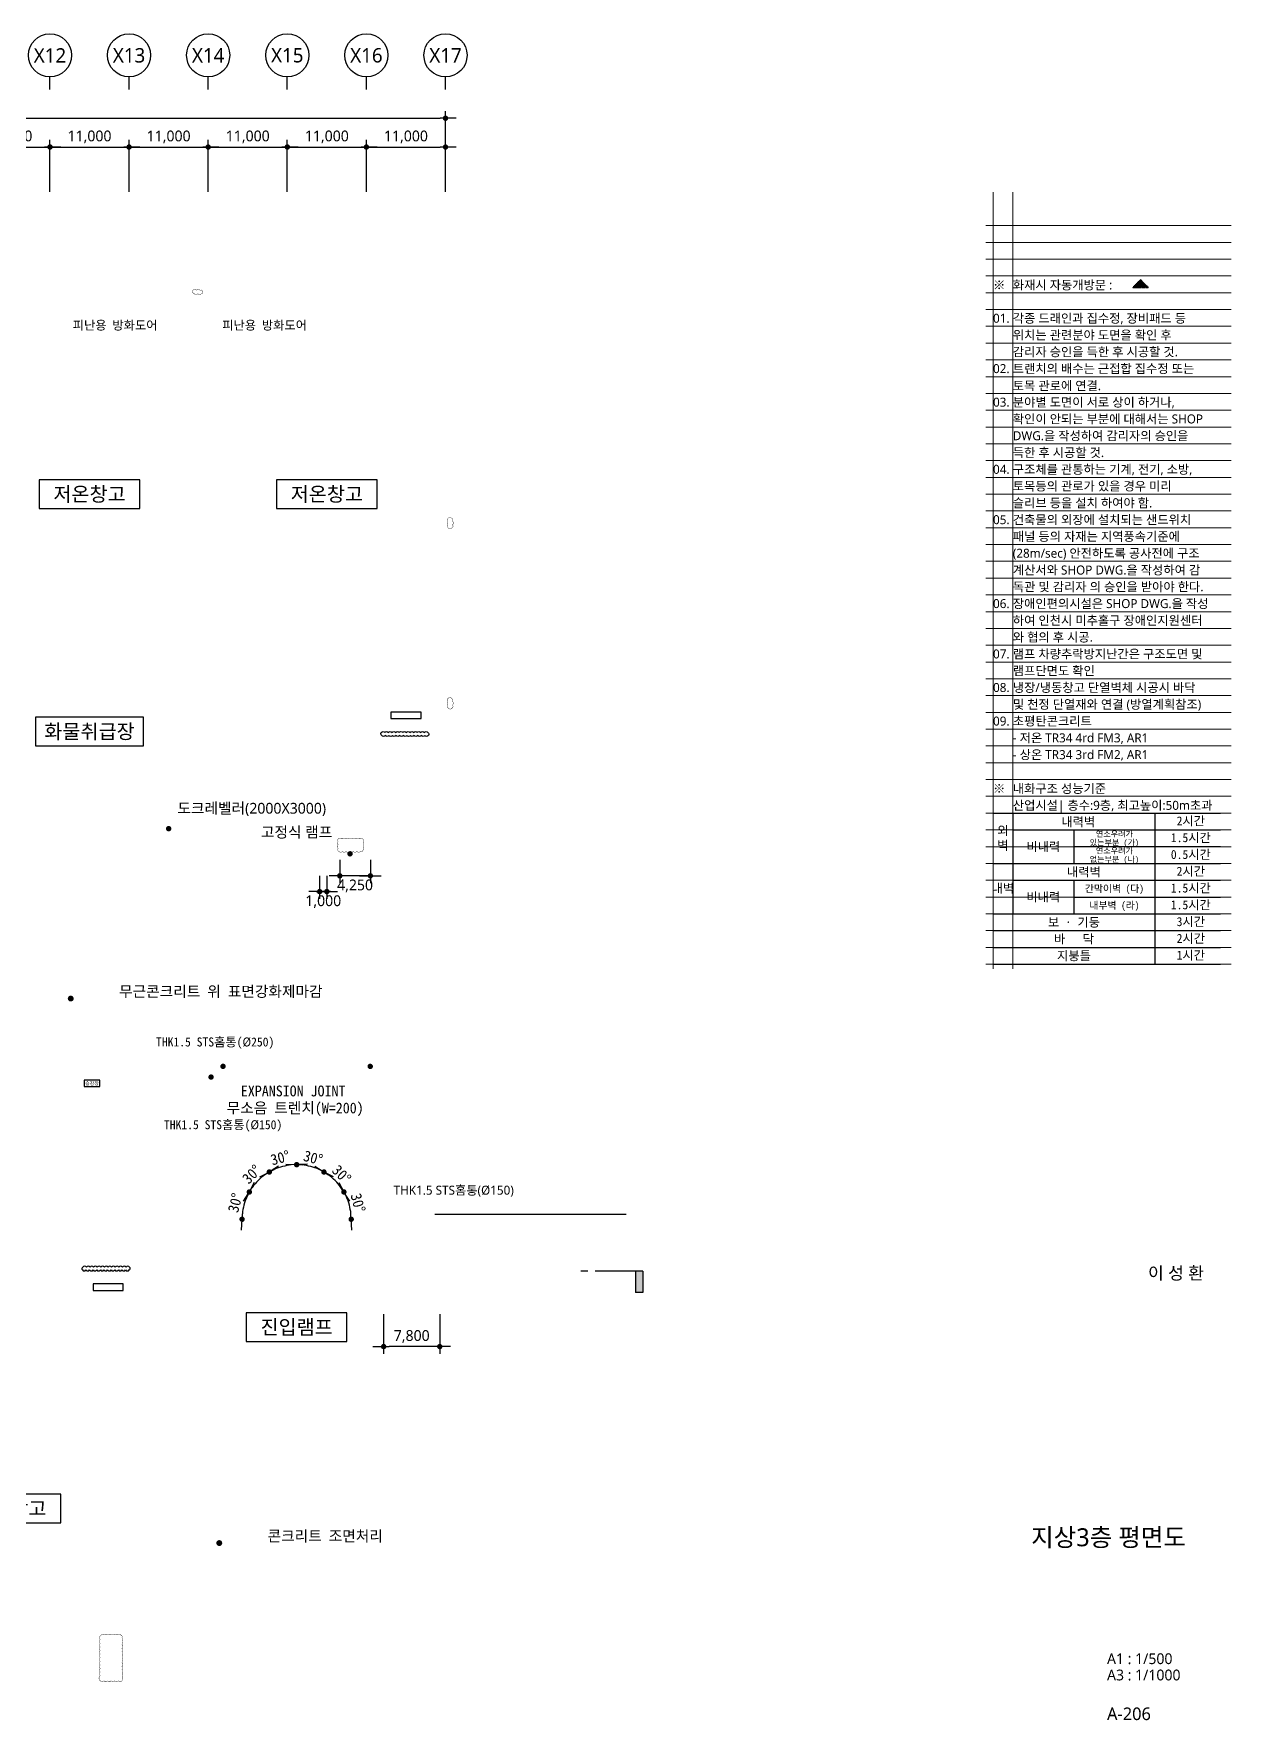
# Model space of a CAD drawing. Header units: millimetres. Extents: x 3546612 to 5615882, y 547008 to 3162891.
# Drawn here: x 4984855 to 5151369, y 2037445 to 2271891 of the extents above; entities that cross this region are included whole.
import ezdxf
from ezdxf.enums import TextEntityAlignment as Align

# ---------------------------------------------------------------- set-up
doc = ezdxf.new("R2010")
doc.units = ezdxf.units.MM
doc.linetypes.add('DASHDOTX2', pattern=[2, 1, -0.5, 0, -0.5])
for name, color, linetype, lineweight in [('A-AXIS-BUBL', 7, 'Continuous', 25), ('A-BORD-TEXT', 3, 'Continuous', 25), ('A-DIMS', 7, 'Continuous', 25), ('A-MKXS-LEAD', 7, 'Continuous', 25), ('A-MKXS-MAK1', 3, 'Continuous', 25), ('A-MKXS-MAK2', 3, 'DASHDOTX2', 25), ('A-MKXS-TEXT1', 3, 'Continuous', 25), ('A-XXXX-TXT2', 3, 'Continuous', 25), ('REV-202205', 20, 'Continuous', 25)]:
    doc.layers.add(name, color=color, linetype=linetype, lineweight=lineweight)
doc.layers.add('A-XXXX-NPLT', color=144, linetype='Continuous', lineweight=15, plot=False)
doc.styles.add('HY울릉도L', font='')
doc.styles.add('XR-평면도$0$맑은 고딕', font='malgun.ttf')
doc.styles.add('돋움', font='')
doc.styles.add('돋움체', font='')
doc.styles.add('맑은 고딕', font='malgun.ttf')
doc.styles.add('맑은고딕', font='malgun.ttf')
doc.styles.get('HY울릉도L').set_extended_font_data('HYwulM')
doc.styles.get('돋움').set_extended_font_data('DotumChe')
doc.styles.get('돋움체').set_extended_font_data('DotumChe')
doc.dimstyles.new('CDIM', dxfattribs={"dimtxt": 3, "dimasz": 1.5, "dimexe": 2, "dimexo": 1, "dimgap": 1, "dimtad": 1, "dimdec": 0, "dimrnd": 0.5, "dimzin": 0, "dimdsep": 32, "dimlunit": 6, "dimtxsty": 'HY울릉도L', "dimblk1": '_CIDOT', "dimblk2": '_CIDOT', "dimsah": 1, "dimcen": 5.5, "dimclrd": 2, "dimclre": 2, "dimclrt": 7, "dimadec": 0, "dimazin": 0, "dimtfac": 1, "dimtdec": 0, "dimtix": 1, "dimtmove": 2, "dimatfit": 1, "dimldrblk": '_CIDOT', "dimfxl": 1, "dimtolj": 1, "dimtzin": 0, "dimlwd": -1, "dimarcsym": 0})

# ---------------------------------------------------------------- blocks, each defined once
blk = doc.blocks.new('_CIDOT')
at = {"color": 0, "linetype": 'ByBlock'}
blk.add_line((2, 0), (-1, 0), dxfattribs=at)
at = {"color": 0, "linetype": 'ByBlock', "const_width": 0.5}
blk.add_lwpolyline([(-0.25, 0, 1), (0.25, 0, 1)], format="xyb", close=True, dxfattribs=at)
blk = doc.blocks.new('*D38')
at = {"layer": 'A-DIMS', "lineweight": -2, "transparency": 16777216}
for p, q in [((236693, 255621), (236693, 262871)), ((247693, 255621), (247693, 262871))]:
    blk.add_line(p, q, dxfattribs=at)
at = {"layer": 'A-DIMS', "transparency": 16777216}
blk.add_line((237443, 261871), (246943, 261871), dxfattribs=at)
at = {"layer": 'A-DIMS', "transparency": 16777216, "xscale": 750, "yscale": 750, "zscale": 750, "rotation": 180}
blk.add_blockref('_CIDOT', (236693, 261871), dxfattribs=at)
at = {"layer": 'A-DIMS', "transparency": 16777216, "xscale": 750, "yscale": 750, "zscale": 750}
blk.add_blockref('_CIDOT', (247693, 261871), dxfattribs=at)
at = {"layer": 'A-DIMS', "color": 3, "transparency": 16777216, "insert": (242193, 263275), "char_height": 1500, "attachment_point": 5, "style": '맑은고딕'}
blk.add_mtext('\\A1;11,000', dxfattribs=at)
blk = doc.blocks.new('*D39')
at = {"layer": 'A-DIMS', "lineweight": -2, "transparency": 16777216}
for p, q in [((247693, 255621), (247693, 262871)), ((258693, 255621), (258693, 262871))]:
    blk.add_line(p, q, dxfattribs=at)
at = {"layer": 'A-DIMS', "transparency": 16777216}
blk.add_line((248443, 261871), (257943, 261871), dxfattribs=at)
at = {"layer": 'A-DIMS', "transparency": 16777216, "xscale": 750, "yscale": 750, "zscale": 750, "rotation": 180}
blk.add_blockref('_CIDOT', (247693, 261871), dxfattribs=at)
at = {"layer": 'A-DIMS', "transparency": 16777216, "xscale": 750, "yscale": 750, "zscale": 750}
blk.add_blockref('_CIDOT', (258693, 261871), dxfattribs=at)
at = {"layer": 'A-DIMS', "color": 3, "transparency": 16777216, "insert": (253193, 263275), "char_height": 1500, "attachment_point": 5, "style": '맑은고딕'}
blk.add_mtext('\\A1;11,000', dxfattribs=at)
blk = doc.blocks.new('*D40')
at = {"layer": 'A-DIMS', "lineweight": -2, "transparency": 16777216}
for p, q in [((258693, 255621), (258693, 262871)), ((269693, 255621), (269693, 262871))]:
    blk.add_line(p, q, dxfattribs=at)
at = {"layer": 'A-DIMS', "transparency": 16777216}
blk.add_line((259443, 261871), (268943, 261871), dxfattribs=at)
at = {"layer": 'A-DIMS', "transparency": 16777216, "xscale": 750, "yscale": 750, "zscale": 750, "rotation": 180}
blk.add_blockref('_CIDOT', (258693, 261871), dxfattribs=at)
at = {"layer": 'A-DIMS', "transparency": 16777216, "xscale": 750, "yscale": 750, "zscale": 750}
blk.add_blockref('_CIDOT', (269693, 261871), dxfattribs=at)
at = {"layer": 'A-DIMS', "color": 3, "transparency": 16777216, "insert": (264193, 263275), "char_height": 1500, "attachment_point": 5, "style": '맑은고딕'}
blk.add_mtext('\\A1;11,000', dxfattribs=at)
blk = doc.blocks.new('*D41')
at = {"layer": 'A-DIMS', "lineweight": -2, "transparency": 16777216}
for p, q in [((269693, 255621), (269693, 262871)), ((280693, 255621), (280693, 262871))]:
    blk.add_line(p, q, dxfattribs=at)
at = {"layer": 'A-DIMS', "transparency": 16777216}
blk.add_line((270443, 261871), (279943, 261871), dxfattribs=at)
at = {"layer": 'A-DIMS', "transparency": 16777216, "xscale": 750, "yscale": 750, "zscale": 750, "rotation": 180}
blk.add_blockref('_CIDOT', (269693, 261871), dxfattribs=at)
at = {"layer": 'A-DIMS', "transparency": 16777216, "xscale": 750, "yscale": 750, "zscale": 750}
blk.add_blockref('_CIDOT', (280693, 261871), dxfattribs=at)
at = {"layer": 'A-DIMS', "color": 3, "transparency": 16777216, "insert": (275193, 263275), "char_height": 1500, "attachment_point": 5, "style": '맑은고딕'}
blk.add_mtext('\\A1;11,000', dxfattribs=at)
blk = doc.blocks.new('*D42')
at = {"layer": 'A-DIMS', "lineweight": -2, "transparency": 16777216}
for p, q in [((280693, 255621), (280693, 262871)), ((291693, 255621), (291693, 262871))]:
    blk.add_line(p, q, dxfattribs=at)
at = {"layer": 'A-DIMS', "transparency": 16777216}
blk.add_line((281443, 261871), (290943, 261871), dxfattribs=at)
at = {"layer": 'A-DIMS', "transparency": 16777216, "xscale": 750, "yscale": 750, "zscale": 750, "rotation": 180}
blk.add_blockref('_CIDOT', (280693, 261871), dxfattribs=at)
at = {"layer": 'A-DIMS', "transparency": 16777216, "xscale": 750, "yscale": 750, "zscale": 750}
blk.add_blockref('_CIDOT', (291693, 261871), dxfattribs=at)
at = {"layer": 'A-DIMS', "color": 3, "transparency": 16777216, "insert": (286193, 263275), "char_height": 1500, "attachment_point": 5, "style": '맑은고딕'}
blk.add_mtext('\\A1;11,000', dxfattribs=at)
blk = doc.blocks.new('*D43')
at = {"layer": 'A-DIMS', "lineweight": -2, "transparency": 16777216}
for p, q in [((126693, 255621), (126693, 266871)), ((302693, 255621), (302693, 266871))]:
    blk.add_line(p, q, dxfattribs=at)
at = {"layer": 'A-DIMS', "transparency": 16777216}
blk.add_line((127443, 265871), (301943, 265871), dxfattribs=at)
at = {"layer": 'A-DIMS', "transparency": 16777216, "xscale": 750, "yscale": 750, "zscale": 750, "rotation": 180}
blk.add_blockref('_CIDOT', (126693, 265871), dxfattribs=at)
at = {"layer": 'A-DIMS', "transparency": 16777216, "xscale": 750, "yscale": 750, "zscale": 750}
blk.add_blockref('_CIDOT', (302693, 265871), dxfattribs=at)
at = {"layer": 'A-DIMS', "color": 3, "transparency": 16777216, "insert": (214693, 267275), "char_height": 1500, "attachment_point": 5, "style": '맑은고딕'}
blk.add_mtext('\\A1;176,000', dxfattribs=at)
blk = doc.blocks.new('*D44')
at = {"layer": 'A-DIMS', "lineweight": -2, "transparency": 16777216}
for p, q in [((291693, 255621), (291693, 262871)), ((302693, 255621), (302693, 262871))]:
    blk.add_line(p, q, dxfattribs=at)
at = {"layer": 'A-DIMS', "transparency": 16777216}
blk.add_line((292443, 261871), (301943, 261871), dxfattribs=at)
at = {"layer": 'A-DIMS', "transparency": 16777216, "xscale": 750, "yscale": 750, "zscale": 750, "rotation": 180}
blk.add_blockref('_CIDOT', (291693, 261871), dxfattribs=at)
at = {"layer": 'A-DIMS', "transparency": 16777216, "xscale": 750, "yscale": 750, "zscale": 750}
blk.add_blockref('_CIDOT', (302693, 261871), dxfattribs=at)
at = {"layer": 'A-DIMS', "color": 3, "transparency": 16777216, "insert": (297193, 263275), "char_height": 1500, "attachment_point": 5, "style": '맑은고딕'}
blk.add_mtext('\\A1;11,000', dxfattribs=at)
blk = doc.blocks.new('글_진입램프')
at = {"layer": 'A-XXXX-TXT2', "color": 0}
blk.add_lwpolyline([(-7000, -2000), (7000, -2000), (7000, 2000), (-7000, 2000)], close=True, dxfattribs=at)
at = {"layer": 'A-XXXX-TXT2', "style": '맑은고딕'}
blk.add_text('진입램프', height=2000, dxfattribs=at).set_placement((0, 0), align=Align.MIDDLE_CENTER)
blk = doc.blocks.new('글_승강장')
at = {"layer": 'A-XXXX-TXT2', "color": 0, "ltscale": 100}
blk.add_lwpolyline([(-1100, 450), (-1100, -450), (1100, -450), (1100, 450)], close=True, dxfattribs=at)
at = {"layer": 'A-XXXX-TXT2', "ltscale": 100, "style": 'XR-평면도$0$맑은 고딕'}
blk.add_text('승강장', height=500, dxfattribs=at).set_placement((0, 0), align=Align.MIDDLE_CENTER)
blk = doc.blocks.new('*D107')
at = {"layer": 'A-DIMS', "lineweight": -2, "transparency": 16777216}
for p, q in [((5024612, 2154840), (5024612, 2151640)), ((5025612, 2154840), (5025612, 2151640))]:
    blk.add_line(p, q, dxfattribs=at)
at = {"layer": 'A-DIMS', "transparency": 16777216}
for p, q in [((5023862, 2152640), (5023112, 2152640)), ((5025612, 2152640), (5024612, 2152640)), ((5026362, 2152640), (5027112, 2152640))]:
    blk.add_line(p, q, dxfattribs=at)
at = {"layer": 'A-DIMS', "transparency": 16777216, "xscale": 750, "yscale": 750, "zscale": 750}
blk.add_blockref('_CIDOT', (5024612, 2152640), dxfattribs=at)
at = {"layer": 'A-DIMS', "transparency": 16777216, "xscale": 750, "yscale": 750, "zscale": 750, "rotation": 180}
blk.add_blockref('_CIDOT', (5025612, 2152640), dxfattribs=at)
at = {"layer": 'A-DIMS', "color": 3, "transparency": 16777216, "insert": (5025112, 2151235), "char_height": 1500, "attachment_point": 5, "style": '맑은고딕'}
blk.add_mtext('\\A1;1,000', dxfattribs=at)
blk = doc.blocks.new('*D111')
at = {"layer": 'A-DIMS', "lineweight": -2, "transparency": 16777216}
for p, q in [((5033512, 2093891), (5033512, 2088391)), ((5041312, 2093891), (5041312, 2088391))]:
    blk.add_line(p, q, dxfattribs=at)
at = {"layer": 'A-DIMS', "transparency": 16777216}
blk.add_line((5040562, 2089391), (5034262, 2089391), dxfattribs=at)
at = {"layer": 'A-DIMS', "transparency": 16777216, "xscale": 750, "yscale": 750, "zscale": 750, "rotation": 180}
blk.add_blockref('_CIDOT', (5033512, 2089391), dxfattribs=at)
at = {"layer": 'A-DIMS', "transparency": 16777216, "xscale": 750, "yscale": 750, "zscale": 750}
blk.add_blockref('_CIDOT', (5041312, 2089391), dxfattribs=at)
at = {"layer": 'A-DIMS', "color": 3, "transparency": 16777216, "insert": (5037412, 2090792), "char_height": 1500, "attachment_point": 5, "style": '맑은고딕'}
blk.add_mtext('\\A1;7,800', dxfattribs=at)
blk = doc.blocks.new('*D121')
at = {"layer": 'A-DIMS', "transparency": 16777216}
blk.add_arc((5021412, 2107091), 7587, 35.666, 54.334, dxfattribs=at)
at = {"layer": 'A-DIMS', "transparency": 16777216, "xscale": 750, "yscale": 750, "zscale": 750}
for p, rotation in [((5025205, 2113662), 147.1669975516751), ((5027983, 2110885), 302.8330024483239)]:
    blk.add_blockref('_CIDOT', p, dxfattribs=dict(at, rotation=rotation))
at = {"layer": 'A-DIMS', "color": 3, "transparency": 16777216, "insert": (5027661, 2113341), "char_height": 1500, "attachment_point": 5, "rotation": 315, "style": '돋움'}
blk.add_mtext('\\A1;30°', dxfattribs=at)
blk = doc.blocks.new('*D122')
at = {"layer": 'A-DIMS', "transparency": 16777216}
blk.add_arc((5021412, 2107091), 7587, 5.666, 24.334, dxfattribs=at)
at = {"layer": 'A-DIMS', "transparency": 16777216, "xscale": 750, "yscale": 750, "zscale": 750}
for p, rotation in [((5027983, 2110885), 117.1669978841367), ((5028999, 2107091), 272.8330021158632)]:
    blk.add_blockref('_CIDOT', p, dxfattribs=dict(at, rotation=rotation))
at = {"layer": 'A-DIMS', "color": 3, "transparency": 16777216, "insert": (5029949, 2109379), "char_height": 1500, "attachment_point": 5, "rotation": 285, "style": '돋움'}
blk.add_mtext('\\A1;30°', dxfattribs=at)
blk = doc.blocks.new('*D123')
at = {"layer": 'A-DIMS', "transparency": 16777216}
blk.add_arc((5021412, 2107091), 7587, 65.666, 84.334, dxfattribs=at)
at = {"layer": 'A-DIMS', "transparency": 16777216, "xscale": 750, "yscale": 750, "zscale": 750}
for p, rotation in [((5021412, 2114678), 177.1669975516747), ((5025205, 2113662), 332.8330024483278)]:
    blk.add_blockref('_CIDOT', p, dxfattribs=dict(at, rotation=rotation))
at = {"layer": 'A-DIMS', "color": 3, "transparency": 16777216, "insert": (5023699, 2115628), "char_height": 1500, "attachment_point": 5, "rotation": 345, "style": '돋움'}
blk.add_mtext('\\A1;30°', dxfattribs=at)
blk = doc.blocks.new('*D124')
at = {"layer": 'A-DIMS', "transparency": 16777216}
blk.add_arc((5021412, 2107091), 7587, 125.666, 144.334, dxfattribs=at)
at = {"layer": 'A-DIMS', "transparency": 16777216, "xscale": 750, "yscale": 750, "zscale": 750}
for p, rotation in [((5017618, 2113662), 32.8330024483251), ((5014841, 2110885), 237.1669975516749)]:
    blk.add_blockref('_CIDOT', p, dxfattribs=dict(at, rotation=rotation))
at = {"layer": 'A-DIMS', "color": 3, "transparency": 16777216, "insert": (5015162, 2113341), "char_height": 1500, "attachment_point": 5, "rotation": 45, "style": '돋움'}
blk.add_mtext('\\A1;30°', dxfattribs=at)
blk = doc.blocks.new('*D125')
at = {"layer": 'A-DIMS', "transparency": 16777216}
blk.add_arc((5021412, 2107091), 7587, 155.666, 174.334, dxfattribs=at)
at = {"layer": 'A-DIMS', "transparency": 16777216, "xscale": 750, "yscale": 750, "zscale": 750}
for p, rotation in [((5014841, 2110885), 62.83300211586567), ((5013825, 2107091), 267.1669978841344)]:
    blk.add_blockref('_CIDOT', p, dxfattribs=dict(at, rotation=rotation))
at = {"layer": 'A-DIMS', "color": 3, "transparency": 16777216, "insert": (5012875, 2109379), "char_height": 1500, "attachment_point": 5, "rotation": 75, "style": '돋움'}
blk.add_mtext('\\A1;30°', dxfattribs=at)
blk = doc.blocks.new('*D126')
at = {"layer": 'A-DIMS', "transparency": 16777216}
blk.add_arc((5021412, 2107091), 7587, 95.666, 114.334, dxfattribs=at)
at = {"layer": 'A-DIMS', "transparency": 16777216, "xscale": 750, "yscale": 750, "zscale": 750}
for p, rotation in [((5021412, 2114678), 2.833002448324781), ((5017618, 2113662), 207.1669975516729)]:
    blk.add_blockref('_CIDOT', p, dxfattribs=dict(at, rotation=rotation))
at = {"layer": 'A-DIMS', "color": 3, "transparency": 16777216, "insert": (5019124, 2115628), "char_height": 1500, "attachment_point": 5, "rotation": 15, "style": '돋움'}
blk.add_mtext('\\A1;30°', dxfattribs=at)
blk = doc.blocks.new('*D201')
at = {"layer": 'A-DIMS', "lineweight": -2, "transparency": 16777216}
for p, q in [((5027412, 2157032), (5027412, 2153832)), ((5031662, 2157032), (5031662, 2153832))]:
    blk.add_line(p, q, dxfattribs=at)
at = {"layer": 'A-DIMS', "transparency": 16777216}
for p, q in [((5026662, 2154832), (5025912, 2154832)), ((5031662, 2154832), (5027412, 2154832)), ((5032412, 2154832), (5033162, 2154832))]:
    blk.add_line(p, q, dxfattribs=at)
at = {"layer": 'A-DIMS', "transparency": 16777216, "xscale": 750, "yscale": 750, "zscale": 750}
blk.add_blockref('_CIDOT', (5027412, 2154832), dxfattribs=at)
at = {"layer": 'A-DIMS', "transparency": 16777216, "xscale": 750, "yscale": 750, "zscale": 750, "rotation": 180}
blk.add_blockref('_CIDOT', (5031662, 2154832), dxfattribs=at)
at = {"layer": 'A-DIMS', "color": 3, "transparency": 16777216, "insert": (5029537, 2153431), "char_height": 1500, "attachment_point": 5, "style": '맑은고딕'}
blk.add_mtext('\\A1;4,250', dxfattribs=at)
blk = doc.blocks.new('A$C46A32BF9')
at = {"layer": 'A-MKXS-MAK1'}
blk.add_hatch(color=256, dxfattribs=at).paths.add_polyline_path([(329116, 102621), (330116, 102621), (330116, 105621), (329116, 105621)])
for p, q in [((322486, 105621), (321486, 105621)), ((330116, 105621), (323486, 105621)), ((329116, 105621), (329116, 102621)), ((330116, 105621), (330116, 102621)), ((330116, 102621), (329116, 102621))]:
    blk.add_line(p, q, dxfattribs=at)
blk = doc.blocks.new('글_저온창고')
at = {"layer": 'A-XXXX-TXT2', "color": 0}
blk.add_lwpolyline([(-7000, -2000), (7000, -2000), (7000, 2000), (-7000, 2000)], close=True, dxfattribs=at)
at = {"layer": 'A-XXXX-TXT2', "style": '맑은고딕'}
blk.add_text('저온창고', height=2000, dxfattribs=at).set_placement((0, 0), align=Align.MIDDLE_CENTER)
blk = doc.blocks.new('NOTE(220317)')
at = {"layer": 'A-XXXX-NPLT'}
for p, q in [((1010649.8, 179732.7), (1010649.8, 175412.7)), ((1010759.8, 179732.7), (1010759.8, 175412.7)), ((1010609.8, 179546.1), (1011974.8, 179546.1)), ((1010609.8, 179452.7), (1011974.8, 179452.7)), ((1010609.8, 179359.4), (1011974.8, 179359.4)), ((1010609.8, 179266.1), (1011974.8, 179266.1)), ((1010609.8, 179172.7), (1011974.8, 179172.7)), ((1010609.8, 179079.4), (1011974.8, 179079.4)), ((1010609.8, 178986.1), (1011974.8, 178986.1)), ((1010609.8, 178892.7), (1011974.8, 178892.7)), ((1010609.8, 178799.4), (1011974.8, 178799.4)), ((1010609.8, 178706.1), (1011974.8, 178706.1)), ((1010609.8, 178612.7), (1011974.8, 178612.7)), ((1010609.8, 178519.4), (1011974.8, 178519.4)), ((1010609.8, 178426.1), (1011974.8, 178426.1)), ((1010609.8, 178332.7), (1011974.8, 178332.7)), ((1010609.8, 178239.4), (1011974.8, 178239.4)), ((1010609.8, 178146.1), (1011974.8, 178146.1)), ((1010609.8, 178052.7), (1011974.8, 178052.7)), ((1010609.8, 177959.4), (1011974.8, 177959.4)), ((1010609.8, 177866.1), (1011974.8, 177866.1)), ((1010609.8, 177772.7), (1011974.8, 177772.7)), ((1010609.8, 177679.4), (1011974.8, 177679.4)), ((1010609.8, 177586.1), (1011974.8, 177586.1)), ((1010609.8, 177492.7), (1011974.8, 177492.7)), ((1010609.8, 177399.4), (1011974.8, 177399.4)), ((1010609.8, 177306.1), (1011974.8, 177306.1)), ((1010609.8, 177212.7), (1011974.8, 177212.7)), ((1010609.8, 177119.4), (1011974.8, 177119.4)), ((1010609.8, 177026.1), (1011974.8, 177026.1)), ((1010609.8, 176932.7), (1011974.8, 176932.7)), ((1010609.8, 176839.4), (1011974.8, 176839.4)), ((1010609.8, 176746.1), (1011974.8, 176746.1)), ((1010609.8, 176652.7), (1011974.8, 176652.7)), ((1010609.8, 176559.4), (1011974.8, 176559.4)), ((1010609.8, 176466.1), (1011974.8, 176466.1)), ((1010609.8, 176372.7), (1011974.8, 176372.7)), ((1010609.8, 176279.4), (1011974.8, 176279.4)), ((1010609.8, 176186.1), (1011974.8, 176186.1)), ((1010609.8, 176092.7), (1011974.8, 176092.7)), ((1010609.8, 175999.4), (1011974.8, 175999.4)), ((1010609.8, 175906.1), (1011974.8, 175906.1)), ((1010609.8, 175812.7), (1011974.8, 175812.7)), ((1010609.8, 175719.4), (1011974.8, 175719.4)), ((1010609.8, 175626.1), (1011974.8, 175626.1)), ((1010609.8, 175532.7), (1011974.8, 175532.7)), ((1010609.8, 175439.4), (1011974.8, 175439.4))]:
    blk.add_line(p, q, dxfattribs=at)
blk = doc.blocks.new('NOTE_평면도')
h = blk.add_hatch(color=240)
h.dxf.hatch_style = 1
h.paths.add_polyline_path([(8008.9, 4986.8), (7986.9, 5008.8), (7964.9, 4986.8)])
for points in [[(7576.5, 3525.6), (8209, 3525.6)], [(7631.5, 3525.6), (7631.5, 3245.6)], [(8026.5, 3525.6), (8026.5, 3105.6)], [(7631.5, 3478.9), (8209, 3478.9)], [(7801.5, 3478.9), (7801.5, 3385.6)], [(7801.5, 3432.3), (8209, 3432.3)], [(7576.5, 3385.6), (8209, 3385.6)], [(7631.5, 3338.9), (8209, 3338.9)], [(7801.5, 3338.9), (7801.5, 3245.6)], [(7801.5, 3292.3), (8209, 3292.3)], [(7576.5, 3245.6), (8209, 3245.6)], [(7576.5, 3198.9), (8209, 3198.9)], [(7576.5, 3152.3), (8209, 3152.3)], [(7576.5, 3105.6), (8209, 3105.6)]]:
    blk.add_lwpolyline(points)
at = {"layer": 'A-MKXS-MAK2', "color": 240}
blk.add_lwpolyline([(8008.9, 4986.8), (7986.9, 5008.8), (7964.9, 4986.8)], close=True, dxfattribs=at)
at = {"layer": 'A-XXXX-TXT2', "style": '맑은 고딕'}
for s, p in [('※', (7576.5, 4993.9)), ('화재시 자동개방문 : ', (7631.5, 4993.9)), ('01.', (7576.5, 4901.4)), ('각종 드래인과 집수정, 장비패드 등', (7631.5, 4901.4)), ('위치는 관련분야 도면을 확인 후', (7631.5, 4854.8)), ('감리자 승인을 득한 후 시공할 것.', (7631.5, 4808.1)), ('02.', (7576.5, 4761.4)), ('트랜치의 배수는 근접합 집수정 또는', (7631.5, 4761.4)), ('토목 관로에 연결.', (7631.5, 4713.9)), ('03.', (7576.5, 4668.1)), ('분야별 도면이 서로 상이 하거나,', (7631.5, 4668.1)), ('확인이 안되는 부분에 대해서는 SHOP', (7631.5, 4621.4)), ('DWG.을 작성하여 감리자의 승인을', (7631.5, 4574.8)), ('득한 후 시공할 것.', (7631.5, 4528.1)), ('04.', (7576.5, 4481.4)), ('구조체를 관통하는 기계, 전기, 소방,', (7631.5, 4481.4)), ('토목등의 관로가 있을 경우 미리', (7631.5, 4434.8)), ('슬리브 등을 설치 하여야 함.', (7631.5, 4388.1)), ('05.', (7576.5, 4341.4)), ('건축물의 외장에 설치되는 샌드위치', (7631.5, 4341.4)), ('패널 등의 자재는 지역풍속기준에', (7631.5, 4294.8)), ('(28m/sec) 안전하도록 공사전에 구조', (7631.5, 4248.1)), ('계산서와 SHOP DWG.을 작성하여 감', (7631.5, 4201.4)), ('독관 및 감리자 의 승인을 받아야 한다.', (7631.5, 4154.8)), ('06.', (7576.5, 4108.1)), ('장애인편의시설은 SHOP DWG.을 작성', (7631.5, 4108.1)), ('하여 인천시 미추홀구 장애인지원센터', (7631.5, 4061.4)), ('와 협의 후 시공.', (7631.5, 4014.8)), ('07.', (7576.5, 3968.1)), ('램프 차량추락방지난간은 구조도면 및', (7631.5, 3968.1)), ('램프단면도 확인', (7631.5, 3921.4)), ('08.', (7576.5, 3874.8)), ('냉장/냉동창고 단열벽체 시공시 바닥', (7631.5, 3874.8)), ('및 천정 단열재와 연결 (방열계획참조)', (7631.5, 3828.1)), ('09.', (7576.5, 3781.4)), ('초평탄콘크리트', (7631.5, 3781.4)), ('- 저온 TR34 4rd FM3, AR1', (7631.5, 3734.8)), ('- 상온 TR34 3rd FM2, AR1', (7631.5, 3688.1)), ('※', (7576.5, 3593.9)), ('내화구조 성능기준', (7631.5, 3593.9)), ('산업시설| 층수:9층, 최고높이:50m초과', (7631.5, 3547.2))]:
    blk.add_text(s, height=25, dxfattribs=at).set_placement(p, align=Align.MIDDLE_LEFT)
at = {"layer": 'A-XXXX-TXT2', "style": '돋움체'}
for s, height, p in [('내력벽', 25, (7813.7, 3501.4)), ('2시간', 25, (8126.5, 3503.9)), ('연소우려가', 16, (7914, 3467.6)), ('1.5시간', 25, (8126.5, 3457.3)), ('비내력', 25, (7716.5, 3432.3)), ('있는부분 (가)', 16, (7914, 3443.6)), ('연소우려가', 16, (7914, 3420.9)), ('0.5시간', 25, (8126.5, 3410.6)), ('내력벽', 25, (7829, 3362.3)), ('없는부분 (나)', 16, (7914, 3396.9)), ('2시간', 25, (8126.5, 3363.9)), ('1.5시간', 25, (8126.5, 3317.3)), ('비내력', 25, (7716.1, 3292.3)), ('간막이벽 (다)', 20, (7914, 3315.6)), ('1.5시간', 25, (8126.5, 3270.6)), ('보 · 기둥', 25, (7801.5, 3222.3)), ('내부벽 (라)', 20, (7914, 3268.9)), ('3시간', 25, (8126.5, 3223.9)), ('바   닥', 25, (7801.5, 3175.6)), ('2시간', 25, (8126.5, 3177.3)), ('지붕틀', 25, (7801.5, 3128.9)), ('1시간', 25, (8126.5, 3130.6))]:
    blk.add_text(s, height=height, dxfattribs=at).set_placement(p, align=Align.MIDDLE_CENTER)
at = {"layer": 'A-XXXX-TXT2', "char_height": 25, "attachment_point": 5, "style": '맑은 고딕'}
for s, width, insert in [('{\\fDotumChe|b0|i0|c129|p49;외\\P벽}', 24.9, (7604, 3455.1)), ('{\\fDotumChe|b0|i0|c129|p49;내벽}', 25, (7604, 3315.6))]:
    blk.add_mtext_dynamic_manual_height_columns(s, width=width, gutter_width=125, heights=[0], dxfattribs=dict(at, insert=insert))
blk = doc.blocks.new('글_작업장')
at = {"layer": 'A-XXXX-TXT2', "color": 0}
blk.add_lwpolyline([(-7500, -2000), (7500, -2000), (7500, 2000), (-7500, 2000)], close=True, dxfattribs=at)
at = {"layer": 'A-XXXX-TXT2', "style": '맑은고딕'}
blk.add_text('화물취급장', height=2000, dxfattribs=at).set_placement((0, 0), align=Align.MIDDLE_CENTER)
blk = doc.blocks.new('DIM(210222)')
for p, q in [((247693, 269870.6), (247693, 271620.6)), ((258693, 269870.6), (258693, 271620.6)), ((269693, 269870.6), (269693, 271620.6)), ((280693, 269870.6), (280693, 271620.6)), ((291693, 269870.6), (291693, 271620.6)), ((302693, 269870.6), (302693, 271620.6))]:
    blk.add_line(p, q)
at = {"layer": 'A-AXIS-BUBL', "ltscale": 0.2}
for centre in [(247693, 274620.6), (258693, 274620.6), (269693, 274620.6), (280693, 274620.6), (291693, 274620.6), (302693, 274620.6)]:
    blk.add_circle(centre, 3000, dxfattribs=at)
at = {"layer": 'A-XXXX-TXT2', "ltscale": 0.2, "style": '맑은고딕'}
for s, p in [('X12', (247693, 274620.6)), ('X13', (258693, 274620.6)), ('X14', (269693, 274620.6)), ('X15', (280693, 274620.6)), ('X16', (291693, 274620.6)), ('X17', (302693, 274620.6))]:
    blk.add_text(s, height=2000, dxfattribs=at).set_placement(p, align=Align.MIDDLE)
at = {"layer": 'A-DIMS'}
for p1, p2, distance, picture, middle in [((126693, 255120.6), (302693, 255120.6), 10750, '*D43', (214693, 267275.5)), ((236693, 255120.6), (247693, 255120.6), 6750, '*D38', (242193, 263275.5)), ((247693, 255120.6), (258693, 255120.6), 6750, '*D39', (253193, 263275.5)), ((258693, 255120.6), (269693, 255120.6), 6750, '*D40', (264193, 263275.5)), ((269693, 255120.6), (280693, 255120.6), 6750, '*D41', (275193, 263275.5)), ((280693, 255120.6), (291693, 255120.6), 6750, '*D42', (286193, 263275.5)), ((291693, 255120.6), (302693, 255120.6), 6750, '*D44', (297193, 263275.5))]:
    dim = blk.add_aligned_dim(p1=p1, p2=p2, distance=distance, dimstyle='CDIM', override={"dimscale": 500, "dimtxsty": '맑은고딕', "dimclrd": 256, "dimclre": 256, "dimclrt": 3}, dxfattribs=at)
    dim.commit()
    dim.dimension.update_dxf_attribs({"geometry": picture, "text_midpoint": middle})

msp = doc.modelspace()

# ---------------------------------------------------------------- linework, layer by layer
msp.add_line((5040605.9, 2107791.2), (5067241.2, 2107791.2))
at = {"layer": 'A-MKXS-LEAD'}
for points, const_width in [([(5003424.3, 2161391.2, 1), (5003799.3, 2161391.2, 1)], 375), ([(5028649.9, 2157891.2, 1), (5029024.9, 2157891.2, 1)], 375), ([(4989796.1, 2137790.5, 1), (4990210.7, 2137749, 1)], 400), ([(5009323.3, 2126854.5, 1), (5009698.3, 2126854.5, 1)], 375), ([(5011366.1, 2128342, 1), (5010991.1, 2128342, 1)], 375), ([(5031457.6, 2128342, -1), (5031832.6, 2128342, -1)], 375), ([(5010447.1, 2062099.2, 1), (5010861.7, 2062057.7, 1)], 400)]:
    msp.add_lwpolyline(points, format="xyb", close=True, dxfattribs=dict(at, const_width=const_width))
at = {"layer": 'A-XXXX-TXT2', "color": 0, "ltscale": 100}
for points in [[(5034511.8, 2177591.2), (5034511.8, 2176691.2), (5038711.8, 2176691.2), (5038711.8, 2177591.2)], [(4993111.8, 2098091.2), (4993111.8, 2097191.2), (4997311.8, 2097191.2), (4997311.8, 2098091.2)]]:
    msp.add_lwpolyline(points, close=True, dxfattribs=at)
at = {"layer": 'REV-202205', "const_width": 50}
for points in [[(5006987, 2236225.9, -0.52056705), (5007487, 2236225.9, -0.52056705), (5007987, 2236225.9, -0.52056705), (5008348.9, 2236087.7, -0.52056705), (5008169.7, 2235766.8, -0.52056705), (5007669.7, 2235766.8, -0.52056705), (5007169.7, 2235766.8, -0.52056705)], [(5042465.5, 2204529.6, -0.52056705), (5042965.5, 2204529.6, -0.52056705), (5043069.9, 2204134.1, -0.52056705), (5043069.9, 2203634.1, -0.52056705), (5043011.1, 2203192.9, -0.52056705), (5042511.1, 2203192.9, -0.52056705), (5042465.5, 2203647.3, -0.52056705), (5042465.5, 2204147.3, -0.52056705)], [(5042465.5, 2179479, -0.52056705), (5042965.5, 2179479, -0.52056705), (5043069.9, 2179083.5, -0.52056705), (5043069.9, 2178583.5, -0.52056705), (5043011.1, 2178142.4, -0.52056705), (5042511.1, 2178142.4, -0.52056705), (5042465.5, 2178596.7, -0.52056705), (5042465.5, 2179096.7, -0.52056705)], [(5027197.4, 2159955.1, -0.52056705), (5027697.4, 2159955.1, -0.52056705), (5028197.4, 2159955.1, -0.52056705), (5028697.4, 2159955.1, -0.52056705), (5029197.4, 2159955.1, -0.52056705), (5029697.4, 2159955.1, -0.52056705), (5030197.4, 2159955.1, -0.52056705), (5030630.5, 2159888.2, -0.52056705), (5030630.5, 2159388.2, -0.52056705), (5030630.5, 2158888.2, -0.52056705), (5030630.5, 2158388.2, -0.52056705), (5030282.5, 2158236.2, -0.52056705), (5029782.5, 2158236.2, -0.52056705), (5029282.5, 2158236.2, -0.52056705), (5028782.5, 2158236.2, -0.52056705), (5028282.5, 2158236.2, -0.52056705), (5027782.5, 2158236.2, -0.52056705), (5027282.5, 2158236.2, -0.52056705), (5027197.4, 2158651.1, -0.52056705), (5027197.4, 2159151.1, -0.52056705), (5027197.4, 2159651.1, -0.52056705)], [(4994111.8, 2042941.2, 0.52056705), (4994611.8, 2042941.2, 0.52056705), (4995111.8, 2042941.2, 0.52056705), (4995611.8, 2042941.2, 0.52056705), (4996111.8, 2042941.2, 0.52056705), (4996611.8, 2042941.2, 0.52056705), (4997111.8, 2042941.2, 0.52056705), (4997111.8, 2043441.2, 0.52056705), (4997111.8, 2043941.2, 0.52056705), (4997111.8, 2044441.2, 0.52056705), (4997111.8, 2044941.2, 0.52056705), (4997111.8, 2045441.2, 0.52056705), (4997111.8, 2045941.2, 0.52056705), (4997111.8, 2046441.2, 0.52056705), (4997111.8, 2046941.2, 0.52056705), (4997111.8, 2047441.2, 0.52056705), (4997111.8, 2047941.2, 0.52056705), (4997111.8, 2048441.2, 0.52056705), (4997111.8, 2048941.2, 0.52056705), (4996961.8, 2049291.2, 0.52056705), (4996461.8, 2049291.2, 0.52056705), (4995961.8, 2049291.2, 0.52056705), (4995461.8, 2049291.2, 0.52056705), (4994961.8, 2049291.2, 0.52056705), (4994461.8, 2049291.2, 0.52056705), (4994111.8, 2049141.2, 0.52056705), (4994111.8, 2048641.2, 0.52056705), (4994111.8, 2048141.2, 0.52056705), (4994111.8, 2047641.2, 0.52056705), (4994111.8, 2047141.2, 0.52056705), (4994111.8, 2046641.2, 0.52056705), (4994111.8, 2046141.2, 0.52056705), (4994111.8, 2045641.2, 0.52056705), (4994111.8, 2045141.2, 0.52056705), (4994111.8, 2044641.2, 0.52056705), (4994111.8, 2044141.2, 0.52056705), (4994111.8, 2043641.2, 0.52056705)]]:
    msp.add_lwpolyline(points, format="xyb", close=True, dxfattribs=at)
at = {"layer": 'REV-202205'}
for points in [[(5033172.1, 2174745.3, -0.52056705), (5033672.1, 2174745.3, -0.52056705), (5034172.1, 2174745.3, -0.52056705), (5034672.1, 2174745.3, -0.52056705), (5035172.1, 2174745.3, -0.52056705), (5035672.1, 2174745.3, -0.52056705), (5036172.1, 2174745.3, -0.52056705), (5036672.1, 2174745.3, -0.52056705), (5037172.1, 2174745.3, -0.52056705), (5037672.1, 2174745.3, -0.52056705), (5038172.1, 2174745.3, -0.52056705), (5038672.1, 2174745.3, -0.52056705), (5039172.1, 2174745.3, -0.52056705), (5039672.1, 2174745.3, -0.52056705), (5039737.7, 2174350.6, -0.52056705), (5039237.7, 2174350.6, -0.52056705), (5038737.7, 2174350.6, -0.52056705), (5038237.7, 2174350.6, -0.52056705), (5037737.7, 2174350.6, -0.52056705), (5037237.7, 2174350.6, -0.52056705), (5036737.7, 2174350.6, -0.52056705), (5036237.7, 2174350.6, -0.52056705), (5035737.7, 2174350.6, -0.52056705), (5035237.7, 2174350.6, -0.52056705), (5034737.7, 2174350.6, -0.52056705), (5034237.7, 2174350.6, -0.52056705), (5033737.7, 2174350.6, -0.52056705), (5033237.7, 2174350.6, -0.52056705)], [(4991622.1, 2100037.2, 0.52056705), (4992122.1, 2100037.2, 0.52056705), (4992622.1, 2100037.2, 0.52056705), (4993122.1, 2100037.2, 0.52056705), (4993622.1, 2100037.2, 0.52056705), (4994122.1, 2100037.2, 0.52056705), (4994622.1, 2100037.2, 0.52056705), (4995122.1, 2100037.2, 0.52056705), (4995622.1, 2100037.2, 0.52056705), (4996122.1, 2100037.2, 0.52056705), (4996622.1, 2100037.2, 0.52056705), (4997122.1, 2100037.2, 0.52056705), (4997622.1, 2100037.2, 0.52056705), (4998122.1, 2100037.2, 0.52056705), (4998187.7, 2100431.9, 0.52056705), (4997687.7, 2100431.9, 0.52056705), (4997187.7, 2100431.9, 0.52056705), (4996687.7, 2100431.9, 0.52056705), (4996187.7, 2100431.9, 0.52056705), (4995687.7, 2100431.9, 0.52056705), (4995187.7, 2100431.9, 0.52056705), (4994687.7, 2100431.9, 0.52056705), (4994187.7, 2100431.9, 0.52056705), (4993687.7, 2100431.9, 0.52056705), (4993187.7, 2100431.9, 0.52056705), (4992687.7, 2100431.9, 0.52056705), (4992187.7, 2100431.9, 0.52056705), (4991687.7, 2100431.9, 0.52056705)]]:
    msp.add_lwpolyline(points, format="xyb", close=True, dxfattribs=at)

# ---------------------------------------------------------------- block references
for name, p in [('DIM(210222)', (4739418.8, 1994270.6)), ('A$C46A32BF9', (4739418.8, 1994270.6)), ('글_저온창고', (4992611.8, 2207891.2)), ('글_저온창고', (5025611.8, 2207891.2)), ('글_작업장', (4992611.8, 2174891.2)), ('글_승강장', (4992961.8, 2125991.2)), ('글_진입램프', (5021411.8, 2092091.2)), ('글_저온창고', (4981611.8, 2066891.2))]:
    msp.add_blockref(name, p)
for name, p, xscale, yscale, zscale in [('NOTE(220317)', (-20148001.6, -2243435.1), 25, 25, 25), ('NOTE_평면도', (4739418.8, 1987270.6), 50, 50, 50)]:
    msp.add_blockref(name, p, dxfattribs=dict(xscale=xscale, yscale=yscale, zscale=zscale))

# ---------------------------------------------------------------- texts
at = {"layer": 'A-BORD-TEXT', "style": '맑은고딕'}
msp.add_text('이 성 환', height=1750, dxfattribs=at).set_placement((5147561.5, 2098731.8), align=Align.RIGHT)
msp.add_text('지상3층 평면도', height=2500, dxfattribs=at).set_placement((5134306.3, 2062883.1), align=Align.MIDDLE_CENTER)
for s, height, p in [('A1 : 1/500', 1500, (5134091.6, 2045255)), ('A3 : 1/1000', 1500, (5134091.6, 2042987.6)), ('A-206', 1750, (5134091.6, 2037469.4))]:
    msp.add_text(s, height=height, dxfattribs=at).set_placement(p)
at = {"layer": 'A-MKXS-TEXT1'}
for s, height, style, p in [('피난용 방화도어', 1250, '돋움체', (4990279, 2231379.1)), ('피난용 방화도어', 1250, '돋움체', (5011068.7, 2231379.1)), ('도크레벨러(2000X3000)', 1500, '맑은고딕', (5004836.8, 2164222.4)), ('고정식 램프', 1500, '맑은고딕', (5016444, 2160906.7)), ('무근콘크리트 위 표면강화제마감', 1500, '돋움체', (4996725, 2138757.5)), ('THK1.5 STS홈통(Ø250)', 1250, '돋움체', (5001858.9, 2131735.9)), ('EXPANSION JOINT', 1500, '돋움체', (5013659.9, 2124923.4)), ('무소음 트렌치(W=200)', 1500, '돋움체', (5011683.7, 2122567.7)), ('THK1.5 STS홈통(Ø150)', 1250, '돋움체', (5002961.8, 2120235.7)), ('THK1.5 STS홈통(Ø150)', 1250, '맑은고딕', (5034897.2, 2111131.4)), ('콘크리트 조면처리', 1500, '돋움체', (5017376, 2063066.2))]:
    msp.add_text(s, height=height, dxfattribs=dict(at, style=style)).set_placement(p, align=Align.MIDDLE_LEFT)

# ---------------------------------------------------------------- dimensions: what is measured, and where the dimension line sits
at = {"layer": 'A-DIMS'}
for base, p1, p2, picture, middle in [((5027411.8, 2154832.3), (5031661.8, 2157532.1), (5027411.8, 2157532.1), '*D201', (5029536.8, 2153431.5)), ((5024611.8, 2152640.3), (5025611.8, 2155340.1), (5024611.8, 2155340.1), '*D107', (5025111.8, 2151235.4))]:
    dim = msp.add_linear_dim(base=base, p1=p1, p2=p2, angle=180, dimstyle='CDIM', override={"dimscale": 500, "dimtad": 4, "dimtxsty": '맑은고딕', "dimclrd": 256, "dimclre": 256, "dimclrt": 3}, dxfattribs=at)
    dim.commit()
    dim.dimension.update_dxf_attribs({"geometry": picture, "text_midpoint": middle})
for base, line1, line2, picture, middle in [((5020094.3, 2114563.2), ((5021411.8, 2107091.2), (5008561.8, 2129348.1)), ((5021411.8, 2107091.2), (5021411.8, 2132791.2)), '*D126', (5019124.3, 2115628.3)), ((5024006.8, 2114220.9), ((5021411.8, 2107091.2), (5034261.8, 2129348.1)), ((5021411.8, 2107091.2), (5021411.8, 2132791.2)), '*D123', (5023699.3, 2115628.3)), ((5016534.8, 2112903.4), ((5021411.8, 2107091.2), (4999155, 2119941.2)), ((5021411.8, 2107091.2), (5008561.8, 2129348.1)), '*D124', (5015162.2, 2113340.8)), ((5027224, 2111968.2), ((5021411.8, 2107091.2), (5043668.7, 2119941.2)), ((5021411.8, 2107091.2), (5034261.8, 2129348.1)), '*D121', (5027661.4, 2113340.8)), ((5028883.8, 2108408.7), ((4995711.8, 2107091.2), (5047111.8, 2107091.2)), ((5021411.8, 2107091.2), (5043668.7, 2119941.2)), '*D122', (5029948.9, 2109378.7)), ((5014282.1, 2109686.2), ((5047111.8, 2107091.2), (4995711.8, 2107091.2)), ((5021411.8, 2107091.2), (4999155, 2119941.2)), '*D125', (5012874.7, 2109378.7))]:
    dim = msp.add_angular_dim_2l(base=base, line1=line1, line2=line2, dimstyle='CDIM', override={"dimscale": 500, "dimtxsty": '돋움', "dimclrd": 256, "dimclre": 256, "dimclrt": 3}, dxfattribs=at)
    dim.commit()
    dim.dimension.update_dxf_attribs({"geometry": picture, "text_midpoint": middle})
dim = msp.add_aligned_dim(p1=(5041311.8, 2094391.2), p2=(5033511.8, 2094391.2), distance=5000, dimstyle='CDIM', override={"dimscale": 500, "dimtxsty": '맑은고딕', "dimclrd": 256, "dimclre": 256, "dimclrt": 3}, dxfattribs=at)
dim.commit()
dim.dimension.update_dxf_attribs({"geometry": '*D111', "text_midpoint": (5037411.8, 2090792)})

doc.saveas('drawing.dxf')
